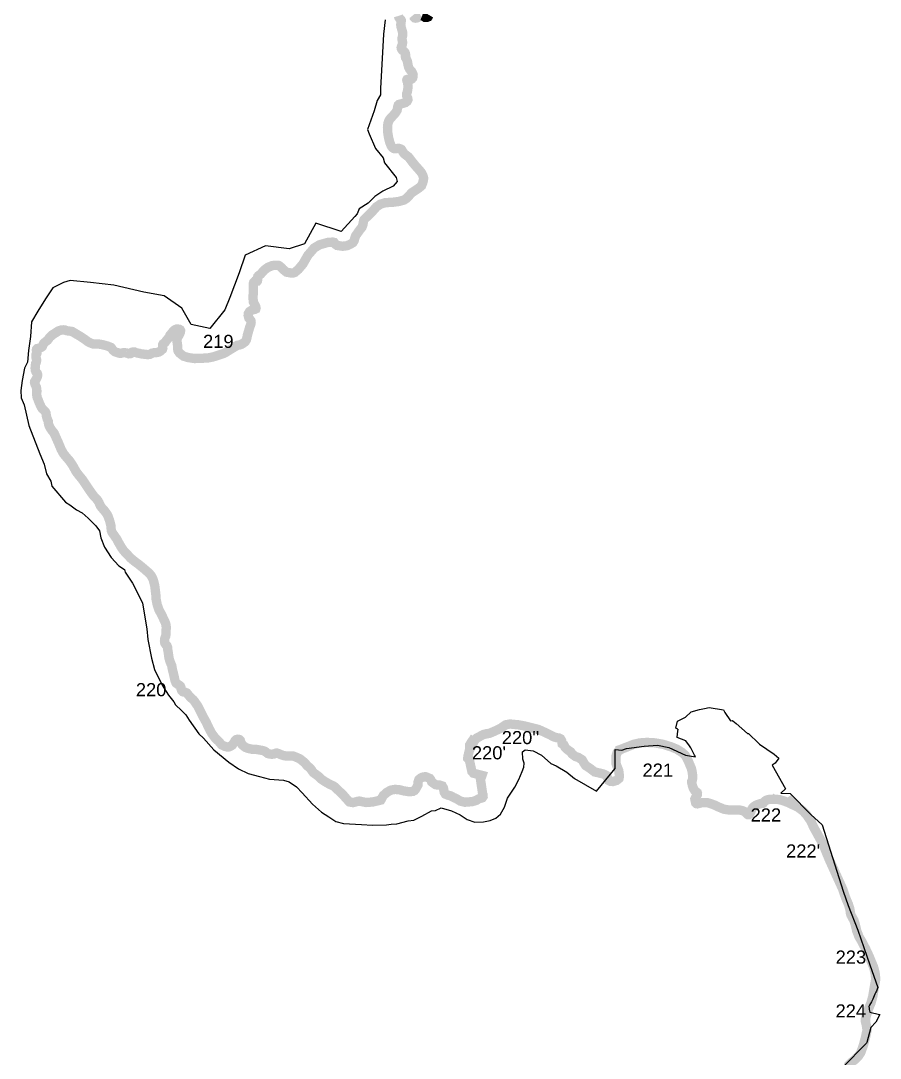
# Model space of a CAD drawing. Header units: metres. Extents: x 290946 to 378809, y 1824167 to 1998918.
# Drawn here: x 305315 to 309909, y 1921693 to 1927238 of the extents above; entities that cross this region are included whole.
import ezdxf

# ---------------------------------------------------------------- set-up
doc = ezdxf.new("R2010")
doc.units = ezdxf.units.M
for name, color, linetype in [('COASTLINE', 5, 'Continuous'), ('DISTRICT BOUNDRY', 86, 'Continuous'), ('NATURALLY PROTECTED', 3, 'Continuous')]:
    doc.layers.add(name, color=color, linetype=linetype)
doc.styles.get("Standard").update_dxf_attribs({"font": 'arial.ttf'})

msp = doc.modelspace()

# ---------------------------------------------------------------- linework, layer by layer
at = {"layer": 'COASTLINE', "const_width": 50, "flags": 128}
for points in [[(307333.3824409932, 1927263.986108134), (307336.2812804522, 1927255.086294522), (307341.5555152964, 1927248.299477456), (307346.4397233565, 1927244.208575825), (307348.9065788962, 1927239.277480017), (307348.1813006314, 1927231.880646489), (307346.0047079709, 1927217.812464387), (307347.6007748731, 1927205.283707452), (307351.9539601941, 1927190.054977203), (307355.7273776233, 1927177.146963612), (307356.4526558879, 1927164.964434976), (307355.5773200512, 1927156.282912233), (307353.2105028929, 1927147.096093584), (307352.5738950117, 1927139.273687771), (307354.4852343883, 1927130.723519185), (307355.8546991995, 1927121.749676496), (307354.7618556701, 1927113.381353694), (307352.3957963783, 1927105.194876676), (307349.8470912539, 1927100.556100814), (307348.300285676, 1927094.734757901), (307349.2104833727, 1927088.731189567), (307354.6718130402, 1927080.392366045), (307363.9585659538, 1927073.32099317), (307368.9642743529, 1927067.499650256), (307370.9665577127, 1927061.951265837), (307372.0268129815, 1927057.104069651), (307371.9191959348, 1927053.633814298), (307370.8096793419, 1927050.234930569), (307370.8074057424, 1927045.954531368), (307372.0601591085, 1927040.516241474), (307375.9980335737, 1927033.539665321), (307378.6028208209, 1927028.02674), (307380.3432368933, 1927024.387350044), (307382.2079918815, 1927018.089607113), (307383.6858316056, 1927009.291156392), (307385.2811406413, 1926999.96121486), (307387.8479727866, 1926990.705797227), (307391.0198536084, 1926983.243907067), (307394.521800302, 1926977.234951693), (307399.6487742267, 1926971.918241184), (307404.7886250008, 1926966.722159245), (307407.8026601717, 1926960.197729917), (307410.4029002198, 1926954.64706768), (307412.1755500223, 1926948.919115294), (307411.2570157938, 1926937.534961783), (307409.6495808937, 1926932.244350406), (307405.4904094032, 1926927.425626942), (307399.0614276697, 1926923.552197847), (307391.9715863261, 1926922.324074439), (307385.8268045395, 1926923.45766841), (307382.6195134047, 1926924.66187473), (307381.4069269644, 1926924.498631125), (307379.4705779923, 1926923.892731601), (307378.7483311938, 1926922.564384213), (307378.3981968591, 1926920.862854348), (307378.6778496069, 1926918.299170463), (307380.4739932718, 1926915.443546269), (307381.8032911569, 1926912.46036428), (307382.643007267, 1926908.987451474), (307383.8624145061, 1926896.215727312), (307384.6831839529, 1926887.510287482), (307384.4596133279, 1926879.530332607), (307382.5550947501, 1926865.560096669), (307380.6877116318, 1926856.337971844), (307377.7214220521, 1926847.813998163), (307377.419791175, 1926837.776794218), (307380.6733121679, 1926829.878840782), (307383.7729862561, 1926822.445562169), (307384.0829536649, 1926815.012283557), (307380.3641026256, 1926807.733896551), (307370.9112334563, 1926800.455509546), (307354.4859922549, 1926795.500117016), (307336.3563092382, 1926790.699236457), (307332.8996800166, 1926787.523958505), (307330.1099733372, 1926779.935788284), (307328.5608941597, 1926770.644190018), (307326.2365175267, 1926759.184488884), (307318.9534202193, 1926746.795817742), (307308.5714066901, 1926734.871441785), (307291.3708680333, 1926716.44313686), (307283.3003474061, 1926705.336117842), (307277.5670871427, 1926689.695102579), (307275.2427105097, 1926669.408478002), (307275.8626453274, 1926644.940539295), (307280.052131479, 1926617.923342882), (307285.94075438, 1926592.216650953), (307294.0105171407, 1926571.234912323), (307297.5830999407, 1926565.085563652), (307301.5444682681, 1926560.029947141), (307309.4679627894, 1926554.85246738), (307314.6487383559, 1926553.634214516), (307319.4028350687, 1926553.816819573), (307328.1796872975, 1926555.522145801), (307337.1391853588, 1926555.461403994), (307344.0266763401, 1926553.390488016), (307349.5727435718, 1926550.223182426), (307357.8895708197, 1926536.238899945), (307364.8376911231, 1926527.163314729), (307374.5436877118, 1926519.279787473), (307386.7339707702, 1926510.325685871), (307393.0727663872, 1926502.833563633), (307407.554837818, 1926483.519946874), (307424.0354032757, 1926463.63839422), (307446.5879953337, 1926438.142780069), (307458.0120753351, 1926423.974373986), (307463.9605696917, 1926412.084544932), (307468.1538451758, 1926397.563077097), (307467.3808213201, 1926387.658745854), (307464.0651552721, 1926373.819864073), (307456.8487502188, 1926355.692231092), (307441.2457941973, 1926342.730309148), (307404.5438341132, 1926318.604802377), (307389.3304214856, 1926301.452075396), (307375.737327489, 1926287.951069916), (307363.2552658184, 1926279.667026371), (307335.1694902597, 1926272.065189244), (307306.4016348284, 1926268.264270681), (307263.3366273983, 1926265.621622446), (307236.8120568817, 1926257.337578902), (307214.5777687643, 1926241.93915123), (307194.5450829028, 1926218.790448641), (307161.2755003115, 1926186.283331798), (307150.4508927315, 1926175.75791558), (307147.8173065563, 1926169.812811235), (307145.4770147264, 1926157.922982181), (307143.9112624853, 1926148.316285793), (307138.6448480015, 1926134.379457848), (307126.2605511125, 1926118.981030176), (307104.5870842239, 1926088.236185004), (307099.7109710005, 1926073.909850223), (307097.4608652871, 1926063.822534288), (307090.5369967126, 1926052.322591706), (307075.9086570425, 1926043.258775216), (307058.2268731422, 1926035.522926478), (307035.0172108069, 1926032.794100805), (307005.3338526131, 1926037.19294653), (306997.0450664266, 1926043.138050875), (306992.0711884214, 1926051.032207947), (306990.0234330702, 1926053.273960256), (306983.0025575804, 1926054.930693038), (306957.8421468092, 1926053.468713674), (306912.2405601192, 1926040.786963314), (306883.2771751243, 1926023.439103279), (306873.6227134594, 1926012.231480643), (306849.3443634105, 1925984.047352412), (306822.9638834466, 1925937.809859622), (306799.0910879017, 1925909.430148555), (306779.5873928747, 1925892.901164003), (306770.7021657329, 1925889.655273699), (306762.5399432561, 1925889.471150098), (306735.765276786, 1925894.008183433), (306729.2597505334, 1925898.914982517), (306716.3100852167, 1925909.771061945), (306709.0527553711, 1925917.713812463), (306698.9269007274, 1925927.098041985), (306694.2622322646, 1925930.041741799), (306687.756706012, 1925931.39134882), (306673.3367796364, 1925931.240253575), (306659.6876035169, 1925929.375480105), (306636.8083709865, 1925920.249023627), (306617.3660631482, 1925906.314093863), (306597.508444454, 1925883.980470395), (306585.6266130714, 1925875.442829806), (306581.502303441, 1925870.241432959), (306580.0297687825, 1925864.746197621), (306581.1097285809, 1925853.951239635), (306580.0168850516, 1925848.104840726), (306578.2487824482, 1925845.749577166), (306573.3393230977, 1925845.062815112), (306568.8224386073, 1925846.240446892), (306565.0914617036, 1925845.357033239), (306560.0834797047, 1925840.253962192), (306557.3339399512, 1925829.557709642), (306557.8197323939, 1925798.409311091), (306556.7367411294, 1925757.635613973), (306557.6211713643, 1925736.732839692), (306562.5389672466, 1925725.869167538), (306570.6890638589, 1925710.364062068), (306572.5549312441, 1925702.611509333), (306571.081638719, 1925697.803036048), (306565.9758919385, 1925695.447772488), (306557.1384103877, 1925693.779270981), (306548.5957389153, 1925690.44302724), (306538.4812522695, 1925684.260650212), (306531.4747762437, 1925673.314976618), (306530.3948164452, 1925663.305486122), (306531.9658737521, 1925656.926837131), (306534.7154135056, 1925648.192924579), (306541.8833151012, 1925639.556958191), (306545.2421795411, 1925634.60270457), (306546.3221393396, 1925627.046423798), (306544.7510820327, 1925616.055573486), (306539.8408648158, 1925603.59249363), (306537.3861351405, 1925595.839940894), (306531.0920536485, 1925574.002122424), (306526.1086951693, 1925556.71196214), (306523.8180507392, 1925543.818379693), (306520.6759361256, 1925532.140767327), (306514.3909490319, 1925522.327169159), (306503.0009730241, 1925513.985800534), (306495.9308362102, 1925509.373599212), (306485.8777367529, 1925505.621653731), (306472.9159455718, 1925503.560987934), (306435.0127670452, 1925480.695494019), (306408.770122876, 1925464.352910887), (306396.3577849257, 1925458.71721012), (306360.7130486443, 1925446.940892318), (306342.8417981127, 1925441.249385017), (306314.4331714142, 1925435.445125736), (306243.7833381987, 1925432.69617934), (306209.7854458767, 1925437.819750747), (306185.2510328553, 1925445.054859216), (306163.5320939752, 1925461.93690552), (306155.4880986763, 1925473.59363789), (306153.0750516599, 1925486.85812996), (306152.672624535, 1925507.759765332), (306149.938242112, 1925524.780758519), (306150.0966362157, 1925534.108422233), (306153.4289753272, 1925544.611819546), (306162.6044653482, 1925560.896318325), (306168.4574685227, 1925574.492992151), (306169.1365169292, 1925582.057245285), (306167.2077466226, 1925586.099232894), (306162.7901426469, 1925588.95979236), (306155.3850288288, 1925589.954819084), (306147.2826778076, 1925589.850419103), (306140.7491104935, 1925587.424922829), (306133.0332714001, 1925582.387908496), (306127.4947828337, 1925575.672142476), (306116.6595651224, 1925562.213276624), (306112.8634116975, 1925558.544471491), (306111.2461245326, 1925554.813406005), (306108.627695688, 1925547.889599297), (306104.4586719326, 1925542.293001069), (306091.8189740248, 1925527.100336268), (306086.2069724054, 1925518.303024455), (306080.5449515953, 1925514.758740026), (306075.878009533, 1925511.276336312), (306073.5756110293, 1925506.238942343), (306073.1107582732, 1925499.195572741), (306074.19706158, 1925488.861470677), (306072.4547264384, 1925482.207585373), (306060.8166739349, 1925471.855938583), (306053.1394376745, 1925467.533375734), (306043.2995898806, 1925464.939767073), (306037.4605618625, 1925464.29139447), (306028.4857124378, 1925464.075230852), (306020.9166876813, 1925462.238194855), (306015.7264662454, 1925461.049531459), (306008.2654217719, 1925456.943013976), (306003.615795414, 1925454.457487124), (305996.2629624446, 1925454.025278139), (305987.720727815, 1925454.241441757), (305979.4885607644, 1925455.275668783), (305966.0363447479, 1925456.694331214), (305957.3838176237, 1925457.842789123), (305949.1033253501, 1925460.412747497), (305942.005529323, 1925461.291000883), (305933.9611138564, 1925463.182669043), (305928.2152679669, 1925465.344541725), (305923.4158102956, 1925467.303731452), (305919.5627408427, 1925467.776618929), (305913.2760686539, 1925467.236091633), (305909.4905157804, 1925466.492999634), (305905.9077438666, 1925464.736492861), (305904.3766042049, 1925463.370412161), (305903.752122188, 1925461.771384096), (305903.4012299869, 1925460.055428053), (305901.918085197, 1925459.002316976), (305898.9131444245, 1925457.910482998), (305893.5269870296, 1925457.817851743), (305889.2185158337, 1925459.003455885), (305884.3484655425, 1925461.24976383), (305881.913440397, 1925461.936146247), (305875.7944260722, 1925462.996850049), (305869.4768507179, 1925463.87229134), (305863.7322224565, 1925463.685130648), (305858.8000271103, 1925462.998748231), (305853.9273191738, 1925461.546425792), (305850.2368932417, 1925460.500361788), (305844.117878917, 1925460.687902116), (305842.2451907331, 1925461.062223501), (305824.6068187916, 1925466.3262051), (305816.263850944, 1925469.855301818), (305805.9701175247, 1925479.617328378), (305800.2624167011, 1925488.468167478), (305795.8918004501, 1925492.586461982), (305787.0399719328, 1925496.22388909), (305775.4405463932, 1925500.232458766), (305760.9518800373, 1925504.357844512), (305744.7997851534, 1925508.103124435), (305728.004881401, 1925510.620228766), (305702.1727393525, 1925510.64730994), (305691.9610097017, 1925514.095073849), (305676.3466738617, 1925520.949505588), (305657.2922065665, 1925535.152893536), (305630.2835652222, 1925552.814620924), (305598.7971819498, 1925571.364067653), (305589.9218676878, 1925576.803078993), (305584.65848467, 1925578.118139111), (305573.6152360983, 1925579.428887249), (305561.7906201376, 1925581.061079653), (305555.0236299338, 1925583.127060358), (305550.0481589522, 1925585.389331639), (305541.9633161044, 1925586.018370364), (305532.7529642232, 1925585.389331639), (305522.8537116707, 1925582.198849622), (305515.8570437185, 1925579.943856817), (305502.141620995, 1925570.707623585), (305484.8946640465, 1925560.068973457), (305473.9523741298, 1925550.158685419), (305468.0000904407, 1925544.398084313), (305463.1088198868, 1925536.98530606), (305458.4100474304, 1925530.47340473), (305454.4001756453, 1925527.342544223), (305448.5736977993, 1925523.209823539), (305444.7373774485, 1925519.995063412), (305441.5422121782, 1925516.5513826), (305439.2822541999, 1925515.123190867), (305437.7543623319, 1925513.657299998), (305436.7282440098, 1925512.177972507), (305435.3133072073, 1925508.761625509), (305433.1101892184, 1925503.989976944), (305431.342086615, 1925498.452981614), (305429.1018331664, 1925495.390076004), (305423.3973718309, 1925491.768725407), (305416.0051417439, 1925489.249079332), (305408.8539132117, 1925486.971261575), (305402.6530493022, 1925485.790592704), (305400.6901750019, 1925484.261417717), (305399.283574731, 1925482.129759933), (305398.4036916952, 1925477.616643684), (305399.5116925551, 1925470.894803484), (305401.6481182898, 1925464.76633481), (305401.9664222304, 1925462.285411636), (305401.4124218005, 1925459.992408428), (305399.4737992288, 1925456.94772536), (305396.6947026809, 1925453.977071369), (305395.7450959248, 1925451.090696634), (305395.7845049841, 1925444.685093466), (305396.458248325, 1925437.830000927), (305398.7924772227, 1925429.961659123), (305399.7276845149, 1925424.873393891), (305399.0312051782, 1925417.345206205), (305397.765568081, 1925411.841239232), (305394.0906733001, 1925405.169890659), (305393.4578547516, 1925399.729322947), (305392.0626224786, 1925388.063858942), (305391.7465921376, 1925379.14354497), (305392.8889739822, 1925369.663464727), (305395.9970646314, 1925362.092730662), (305400.0406833898, 1925355.584455549), (305403.395758497, 1925352.421325957), (305404.9781838017, 1925347.866449716), (305405.3586327973, 1925342.236063858), (305402.2551693766, 1925331.703814187), (305397.3176689646, 1925322.024607266), (305391.8102529257, 1925313.836991339), (305389.1516571552, 1925309.282115099), (305388.5188386066, 1925304.853657743), (305391.2554946292, 1925295.056004299), (305398.4468900872, 1925278.962082939), (305400.6750176714, 1925268.63749432), (305400.8773680336, 1925259.224032804), (305400.4741830422, 1925237.311805621), (305402.3984061498, 1925224.659287254), (305406.0445020027, 1925216.561645129), (305414.3567820514, 1925194.95616407), (305424.0794517036, 1925173.294876476), (305429.8718255561, 1925164.721550076), (305446.0772854651, 1925148.82997486), (305450.2296361569, 1925140.226277557), (305451.343699949, 1925127.168687266), (305456.207687308, 1925110.135166081), (305462.0819107451, 1925096.773866757), (305462.6942668975, 1925087.919229863), (305464.8208403673, 1925077.898350279), (305470.5942675565, 1925064.33470481), (305480.8322864459, 1925048.80909898), (305488.732287105, 1925039.699346499), (305494.606510542, 1925030.690577271), (305505.0567320586, 1925006.942808612), (305516.7043826848, 1924981.030353811), (305530.0898212536, 1924948.390743902), (305542.8651772695, 1924925.056399166), (305559.6776882653, 1924904.306238674), (305574.2628295434, 1924887.604899246), (305583.903649611, 1924874.48846533), (305594.8426950361, 1924857.179707833), (305611.7681281443, 1924826.655051711), (305626.1509190602, 1924808.131837713), (305646.896757322, 1924782.627491927), (305660.8331648545, 1924761.249792644), (305675.0939392598, 1924739.871713724), (305692.6756847788, 1924714.406850113), (305706.1929921229, 1924696.631899248), (305718.5916884757, 1924684.037085599), (305726.0112017578, 1924674.895823305), (305732.640260254, 1924663.768303927), (305739.7551111929, 1924646.805774729), (305748.4933122289, 1924634.536689018), (305760.0788178001, 1924621.980218634), (305771.7044902972, 1924606.685052034), (305777.9470368656, 1924597.480390479), (305782.2448979302, 1924587.662236675), (305789.8296261147, 1924566.644432597), (305794.7413590648, 1924547.314871114), (305796.6860445686, 1924539.288220975), (305798.9369081485, 1924512.901600445), (305803.3378390605, 1924502.879202315), (305828.6293607407, 1924466.91929339), (305837.3281527174, 1924449.839836213), (305854.436231658, 1924420.519006776), (305864.976639291, 1924405.587152108), (305879.0987241222, 1924390.962043565), (305901.9446105254, 1924366.339592887), (305926.197855066, 1924346.191915192), (305943.0831212482, 1924334.22615888), (305970.3534324257, 1924311.873933233), (306001.0212592359, 1924285.464154889), (306014.4483804635, 1924269.100691761), (306022.962253008, 1924250.282500363), (306030.9986696416, 1924219.910837668), (306037.0570546443, 1924169.510703073), (306038.2074960296, 1924146.348333578), (306044.5932793712, 1924115.257639743), (306054.5812023073, 1924087.275407874), (306065.0609806183, 1924068.948086204), (306084.2562239695, 1924028.880132954), (306090.3146089721, 1924013.661652885), (306092.4434560416, 1923998.443552452), (306091.6242023277, 1923965.389000075), (306089.8288165295, 1923949.600685931), (306086.3638507762, 1923941.50873835), (306083.7969568552, 1923932.682953815), (306083.1808113701, 1923923.138517778), (306084.9261779778, 1923911.952154775), (306090.1637935336, 1923904.05002534), (306096.4442334283, 1923897.309582962), (306099.7303426817, 1923888.791683461), (306100.7572518234, 1923875.860891692), (306103.8379792484, 1923858.208942986), (306107.2256426162, 1923831.573281048), (306112.8732639623, 1923813.40844371), (306116.1730148132, 1923804.615307897), (306121.8206361592, 1923791.889519726), (306123.2583089576, 1923783.063735191), (306126.7498000394, 1923765.61716972), (306130.959748587, 1923749.607527617), (306136.6134328653, 1923724.392464686), (306139.6941602904, 1923710.333014219), (306145.5471634648, 1923697.812609283), (306152.5506080244, 1923692.51440518), (306163.7442966021, 1923685.53555121), (306168.5703906349, 1923680.917655345), (306171.2403544033, 1923674.657452876), (306171.7534300408, 1923666.754943806), (306174.9372273133, 1923658.442427539), (306181.3040639919, 1923651.976841836), (306187.8762824988, 1923649.719144803), (306194.1308151213, 1923648.753127067), (306202.51374155, 1923644.978542265), (306207.756090355, 1923638.880355529), (306212.9419599544, 1923632.104400454), (306222.5949058863, 1923621.225922484), (306235.6362730525, 1923609.834555883), (306242.3108035402, 1923602.137430046), (306250.0130010362, 1923591.053948478), (306261.2407936076, 1923574.869673681), (306272.639106147, 1923552.599829109), (306289.4970891345, 1923518.368024588), (306306.3376411917, 1923487.990667348), (306322.1603785055, 1923454.14571221), (306335.5101973476, 1923429.515668806), (306352.7880383898, 1923406.048831004), (306375.3800395071, 1923383.984369667), (306388.5244765208, 1923367.974347927), (306406.1274423025, 1923359.612858579), (306421.2233856186, 1923356.123621411), (306430.5678798748, 1923357.765928014), (306439.193916665, 1923362.28132208), (306445.8684471527, 1923367.002099382), (306454.5187356717, 1923379.156914568), (306460.4748086936, 1923390.548660805), (306466.6362635437, 1923395.885208173), (306474.3377031732, 1923397.937521972), (306482.7583581351, 1923396.705981838), (306488.4067373477, 1923391.780200939), (306490.5628676119, 1923384.185576902), (306494.6705041787, 1923374.641520501), (306497.9566134321, 1923368.9970881), (306504.2203802632, 1923363.352655699), (306515.7217626501, 1923354.32148793), (306532.2932720909, 1923348.338040319), (306551.7014759357, 1923344.33591452), (306576.8603709739, 1923343.104374387), (306604.9976814563, 1923338.178213851), (306611.6669068784, 1923336.56551888), (306620.7484214503, 1923333.089948619), (306628.1542931349, 1923326.910988318), (306635.6897599953, 1923321.375511532), (306646.7667371281, 1923318.543804425), (306657.9656586592, 1923317.786915166), (306668.7926119511, 1923319.380522814), (306677.2936007645, 1923323.499576591), (306684.7646489704, 1923324.01474304), (306694.0386616396, 1923320.732028016), (306704.5874058044, 1923315.835099475), (306720.8163595758, 1923310.171305623), (306737.7546764148, 1923307.982702395), (306754.3701421141, 1923308.497868845), (306769.2470620045, 1923308.626565548), (306782.4900216663, 1923303.90654752), (306797.2381042474, 1923297.470193812), (306806.7053728806, 1923293.286601865), (306817.6019777805, 1923284.762628183), (306833.2519215266, 1923271.761224064), (306836.7517491402, 1923268.240856721), (306840.8730273044, 1923261.933199716), (306845.5748312269, 1923256.269405864), (306851.7575063398, 1923251.763882342), (306857.4248322155, 1923247.322896988), (306862.6412275087, 1923242.302586653), (306868.1706216768, 1923235.441040297), (306873.1164586205, 1923226.790647729), (306879.9175528179, 1923218.861184482), (306908.0700206309, 1923198.32513886), (306920.640752685, 1923185.349929644), (306938.706017047, 1923172.944174869), (306965.9952748876, 1923157.102711643), (306984.131778703, 1923149.139840402), (306994.9677542808, 1923141.843990127), (307006.4282118754, 1923130.172451942), (307032.6155317884, 1923105.627067431), (307045.6773613508, 1923091.586219143), (307052.4249693332, 1923083.395281344), (307071.9917557055, 1923062.619919543), (307091.0601657959, 1923059.217375815), (307114.5557511665, 1923065.682659965), (307124.772131019, 1923067.384182422), (307160.8670674229, 1923059.897984798), (307196.2809891807, 1923062.619919543), (307239.5259992878, 1923072.828553098), (307252.1253503211, 1923096.308560629), (307272.556949865, 1923114.68400079), (307292.3063746015, 1923125.572742142), (307315.2172387088, 1923129.900974229), (307338.3148887751, 1923128.17840201), (307360.0331071307, 1923122.321556229), (307387.9570279428, 1923117.843469881), (307410.3643820732, 1923118.876912976), (307419.6723556772, 1923123.699814478), (307427.6008975705, 1923134.034746606), (307438.2883028853, 1923154.704610864), (307438.2883028853, 1923168.48468743), (307442.7700057437, 1923181.920450027), (307451.732251299, 1923189.843680812), (307462.4196566138, 1923195.355711438), (307478.2779005616, 1923197.767412782), (307483.4487391945, 1923196.044840563), (307501.3743904665, 1923188.465923748), (307506.8909571482, 1923181.231320902), (307511.3726600066, 1923169.862945679), (307524.1274726455, 1923160.561456645), (307531.7114466517, 1923155.393739988), (307542.7434198537, 1923153.326853799), (307552.3959613451, 1923153.326853799), (307568.254205293, 1923148.159137143), (307568.254205293, 1923148.159137143), (307574.458747588, 1923136.101632795), (307578.5958825591, 1923114.398325444), (307584.455856967, 1923104.752021255), (307584.455856967, 1923104.752021255), (307595.487830169, 1923099.929119753), (307611.6906420041, 1923095.795347375), (307628.9271575014, 1923086.493858341), (307643.0614018512, 1923080.29269859), (307665.1241880941, 1923067.201751148), (307688.5664060478, 1923061.345406552), (307700.9778109609, 1923062.034034491), (307729.2451394989, 1923064.790049805), (307749.9296541926, 1923071.335523525), (307761.3061952821, 1923078.570126371), (307782.100925293, 1923085.094550329), (307786.19832562, 1923091.322037665), (307785.4375490106, 1923102.237577024), (307783.6706234465, 1923106.177390877), (307774.4264587105, 1923169.080094994), (307772.4710927449, 1923182.385548789), (307780.0258826715, 1923204.595095286), (307734.6901970353, 1923216.19575807), (307730.1945328075, 1923221.29958839), (307726.2488862245, 1923226.055823484), (307715.8301951163, 1923273.275917437), (307712.576184679, 1923287.275622629), (307710.8568105497, 1923290.731269978), (307707.4608106501, 1923293.8340374), (307704.3535578966, 1923296.47706527), (307704.6930821, 1923303.216748376), (307705.1296132184, 1923307.483101034), (307705.8571650826, 1923309.7620577), (307707.0705093896, 1923312.477216466), (307707.9913172178, 1923316.318756113), (307708.9613863701, 1923322.670450927), (307711.9231287507, 1923334.668096688), (307714.2027912585, 1923340.437809066), (307717.4062930607, 1923347.880958223), (307740.4878759533, 1923391.281738487), (307753.2010869141, 1923404.623296724), (307788.4820472634, 1923423.682177531), (307821.537153628, 1923430.035390891), (307850.7786756377, 1923442.423682397), (307885.1054820316, 1923459.259413074), (307890.8561732252, 1923464.385641935), (307906.4303303188, 1923474.868159252), (307929.3148679147, 1923479.315218785), (307973.4946970033, 1923475.185535192), (308010.0465995154, 1923468.514945892), (308082.1970084508, 1923450.091196603), (308118.3101062448, 1923433.887180718), (308137.0241043525, 1923424.785400598), (308150.7278468618, 1923417.937900785), (308161.7212184489, 1923411.656658), (308178.8876699411, 1923406.354018563), (308192.5497286673, 1923404.253552991), (308200.2555196031, 1923400.402950036), (308206.2106272324, 1923388.851141169), (308208.6632080871, 1923373.799057535), (308218.1208424908, 1923367.497660821), (308225.1270562007, 1923353.49555938), (308235.2854279915, 1923343.693887898), (308254.9014341859, 1923330.042114645), (308261.2069105086, 1923319.540287971), (308279.0722333963, 1923306.238341721), (308295.1857128161, 1923300.637100197), (308315.6555976809, 1923287.887459616), (308324.4136548587, 1923272.485047795), (308334.2216579557, 1923257.43296416), (308357.3413510857, 1923242.380379342), (308382.5620962157, 1923223.127364564), (308403.9299458777, 1923218.226779416), (308429.5010597011, 1923211.925883886), (308443.1631184276, 1923205.624487171), (308450.519700831, 1923192.672869108), (308457.5247543796, 1923177.62028429), (308467.6842863317, 1923172.719699141), (308479.9437101224, 1923172.01954395), (308499.2105077844, 1923177.62028429), (308512.1706689624, 1923187.771782775), (308514.9736185108, 1923200.723902022), (308511.1207230428, 1923230.478743472), (308501.076657747, 1923255.400798026), (308496.7579269295, 1923267.584462646), (308496.445162701, 1923272.427944886), (308495.8564731212, 1923287.197235729), (308496.3058879706, 1923306.886122964), (308502.5454030729, 1923326.906053046), (308511.3556014287, 1923336.272819298), (308526.9009595943, 1923345.568973199), (308544.1030139842, 1923352.318147212), (308591.955297155, 1923371.092845788), (308623.6562631381, 1923378.209342381), (308662.2650153997, 1923381.010678585), (308703.4891650398, 1923378.58935831), (308748.5966227553, 1923370.694062329), (308791.5373400751, 1923357.195334666), (308821.2896641228, 1923345.057603113), (308848.5584595673, 1923327.86615323), (308866.7790865669, 1923312.202739426), (308876.0811402978, 1923295.011289543), (308882.8708664973, 1923281.41841208), (308899.1809119869, 1923242.705380759), (308902.8830899626, 1923228.018011864), (308904.9217509155, 1923214.646841995), (308906.8330902921, 1923198.473956286), (308906.3238039872, 1923189.560096132), (308904.6678656296, 1923180.716089055), (308901.482552624, 1923173.712179089), (308901.6098742003, 1923165.307411203), (308904.6678656296, 1923150.790119367), (308910.1548192723, 1923135.576954206), (308918.0555777979, 1923122.46052029), (308925.9555784569, 1923116.34799634), (308930.5421866676, 1923112.654894484), (308931.816918163, 1923108.962172264), (308931.1795524153, 1923101.830704503), (308920.8566524751, 1923084.971816013), (308918.0533041983, 1923078.476998316), (308918.9453130984, 1923072.364474366), (308921.1112956276, 1923063.450614211), (308922.3852692565, 1923057.337710625), (308926.335269586, 1923053.644988405), (308931.8146445635, 1923052.753602389), (308938.4406715936, 1923054.281638468), (308957.4523681283, 1923058.990619814), (308971.668868793, 1923059.215746404), (308984.7729039681, 1923058.998848918), (309003.1489746414, 1923053.627987123), (309022.7384939758, 1923046.351385247), (309040.0743006386, 1923037.688758336), (309055.5032263739, 1923031.451586548), (309073.0850523538, 1923024.147905095), (309090.9408754113, 1923021.029260075), (309108.7966984688, 1923019.296758343), (309125.2658882145, 1923019.816591639), (309144.1619752823, 1923019.989829987), (309158.0306206126, 1923019.296758343), (309172.7658828602, 1923016.178231576), (309181.7805023249, 1923012.366633164), (309189.5816731285, 1923006.649294672), (309199.6795364417, 1922996.423169265), (309202.5510927059, 1922994.350355107), (309206.3805922579, 1922994.270631485), (309208.7739347446, 1922995.705656672), (309212.8570089834, 1923000.168782947), (309216.9103897595, 1923008.222644882), (309219.7023700384, 1923018.826266175), (309227.3098342188, 1923031.697834682), (309235.2871372634, 1923039.271578724), (309247.1735158451, 1923046.526807915), (309259.6176841895, 1923050.911607097), (309268.2679727085, 1923053.564125875), (309276.4847615752, 1923054.600532954), (309282.0687221331, 1923055.557216412), (309283.5844551835, 1923056.593623491), (309287.2540448987, 1923062.413447859), (309297.1457187861, 1923070.625360509), (309306.0809651187, 1923074.212923476), (309314.5569443368, 1923076.075798764), (309330.8306122332, 1923076.474416872), (309338.8079152778, 1923077.43110033), (309351.251801747, 1923077.310357413), (309372.6123102873, 1923074.537933862), (309392.8629447139, 1923068.438693221), (309415.0556731424, 1923060.121498545), (309438.3578300116, 1923049.309115075), (309471.5902792736, 1923033.237691632), (309496.4881087852, 1923013.992357259), (309513.8538623445, 1922995.937994083), (309536.394328538, 1922963.290032176), (309554.6884685907, 1922924.765300456), (309602.4583114093, 1922838.076491907), (309634.7987496406, 1922759.068484833), (309670.4487909877, 1922680.210054458), (309708.0169925101, 1922597.284200843), (309725.3675887389, 1922547.172969467), (309738.4347233669, 1922516.810418043), (309745.1316109172, 1922495.915426305), (309747.58141446, 1922485.141538134), (309749.9325911123, 1922466.823639134), (309752.4090242257, 1922458.583701636), (309761.3867110836, 1922442.177719243), (309768.0959730109, 1922429.917096347), (309773.1851771485, 1922415.775153989), (309778.8396192933, 1922393.530365412), (309783.3390728536, 1922373.483291335), (309795.7786939989, 1922341.697483449), (309808.4941785592, 1922320.364201612), (309830.6807210855, 1922278.196480027), (309850.4466379302, 1922235.964220272), (309858.2693362036, 1922216.226170137), (309873.1333723631, 1922180.842169468), (309881.135685003, 1922150.494044222), (309883.8026173054, 1922126.502928699), (309884.0079991336, 1922110.508472048), (309877.8526072157, 1922076.059135931), (309869.2242968259, 1922023.677299888), (309859.991208949, 1921989.843354202), (309842.1343578813, 1921946.288061967), (309830.2252433039, 1921904.1696931), (309830.2252433039, 1921887.97023285), (309836.1752533934, 1921862.543332868), (309838.2267980773, 1921842.243041384), (309830.633733361, 1921806.857901805), (309819.1444768384, 1921762.77111876), (309804.7700224543, 1921723.089635256), (309793.2800080651, 1921705.454770183), (309772.3522818373, 1921684.744471503), (309754.2627657465, 1921670.732475572), (309733.1296576902, 1921648.176385236)], [(307453.6028078913, 1927263.50928495), (307441.9930505911, 1927258.288147015), (307434.1567107202, 1927253.501692636), (307425.4488243453, 1927251.906460933), (307420.515113266, 1927252.92160838), (307418.0474998599, 1927255.67738823), (307417.3222215952, 1927262.784179631), (307412.6780155285, 1927268.440380757)], [(307497.7364071218, 1927268.2107008), (307492.0607447143, 1927258.433168079), (307484.513909856, 1927255.67738823), (307476.0970442268, 1927256.257472485), (307469.4217558725, 1927261.043547228), (307460.1333437391, 1927264.669453461)]]:
    msp.add_lwpolyline(points, dxfattribs=at)
at = {"layer": 'DISTRICT BOUNDRY'}
msp.add_polyline3d([(307263.5825745363, 1927243.131839754, 0), (307253.683775873, 1927166.523873758, 0), (307238.6550845853, 1926875.300758662, 0), (307238.2679900001, 1926842.671304316, 0), (307219.9526462384, 1926811.576082276, 0), (307203.0856629932, 1926755.63390488, 0), (307168.1992887105, 1926657.46631663, 0), (307176.4208326994, 1926634.232814014, 0), (307210.5510052328, 1926556.029560687, 0), (307251.7048363122, 1926504.571366419, 0), (307260.0409581029, 1926478.970577389, 0), (307320.6525614341, 1926399.617635468, 0), (307326.2697304653, 1926379.628683905, 0), (307304.7255517671, 1926354.606838123, 0), (307250.0184018818, 1926327.227660465, 0), (307207.1322962468, 1926298.286503051, 0), (307171.1310809685, 1926263.614419603, 0), (307123.0286005421, 1926232.884685813, 0), (307113.8365396821, 1926205.630850729, 0), (307100.9214197149, 1926191.695368653, 0), (307026.7099494056, 1926111.621270035, 0), (306891.5251062138, 1926156.658262671, 0), (306832.0605059534, 1926046.206822232, 0), (306749.817872461, 1926018.375569926, 0), (306623.1596588226, 1926034.503150196, 0), (306513.6283072642, 1925984.53705282, 0), (306481.5154664302, 1925890.722045412, 0), (306433.2702601614, 1925758.2704888, 0), (306406.3986275754, 1925692.03707374, 0), (306324.8637866555, 1925592.526615353, 0), (306225.8266001313, 1925613.97656641, 0), (306175.5834522902, 1925701.853761939, 0), (306081.7555216957, 1925767.191002132, 0), (305972.0645097247, 1925788.005701273, 0), (305813.144707973, 1925824.464041493, 0), (305687.3937454909, 1925839.046821477, 0), (305578.9551914894, 1925850.203277179, 0), (305542.9556583238, 1925839.642735556, 0), (305487.120002469, 1925810.562639673, 0), (305447.3646884877, 1925752.109247608, 0), (305406.2977749861, 1925686.667063684, 0), (305372.9762329005, 1925629.365466196, 0), (305367.3096096037, 1925549.752776484, 0), (305356.4837400387, 1925474.700598097, 0), (305351.3496454876, 1925414.040146577, 0), (305334.5827909362, 1925380.943880438, 0), (305321.9027076569, 1925315.169211437, 0), (305314.8393780263, 1925262.568193371, 0), (305316.6924316174, 1925222.35741753, 0), (305333.7847418186, 1925185.62160458, 0), (305357.9456705714, 1925074.71448035, 0), (305416.1576358908, 1924922.496020031, 0), (305440.3456285316, 1924867.62150893, 0), (305452.6817443735, 1924816.440548862, 0), (305475.3752725695, 1924776.954094668, 0), (305481.3472961232, 1924750.608424596, 0), (305554.7694033377, 1924665.83868746, 0), (305577.158355494, 1924651.467475656, 0), (305612.7005875937, 1924624.748313891, 0), (305643.4126668777, 1924608.082025717, 0), (305676.0470766154, 1924580.278726501, 0), (305715.6901817085, 1924538.9343699, 0), (305735.5146283449, 1924511.82768294, 0), (305743.2010285662, 1924473.7529676, 0), (305762.274146381, 1924424.033077414, 0), (305797.6374698514, 1924368.823321527, 0), (305839.3685404802, 1924323.969033052, 0), (305868.7865924083, 1924305.500973512, 0), (305872.4805600143, 1924291.521799432, 0), (305911.4962699176, 1924231.498060418, 0), (305947.5545104264, 1924162.451560807, 0), (305964.9948766014, 1924125.663891791, 0), (305988.1842578825, 1923988.475233059, 0), (305994.093055441, 1923930.912069277, 0), (306012.8559316639, 1923830.698226644, 0), (306029.4668440433, 1923770.08534194, 0), (306071.0313366312, 1923686.94827392, 0), (306103.8320597827, 1923633.9851323, 0), (306132.2392161418, 1923598.402750793, 0), (306142.3827650106, 1923580.99443144, 0), (306174.1772927922, 1923551.330954426, 0), (306197.8633296553, 1923527.634004235, 0), (306215.2982195425, 1923500.622055381, 0), (306265.9585890131, 1923427.319310472, 0), (306290.8238438083, 1923402.925514222, 0), (306346.4276508618, 1923340.927848375, 0), (306427.3399792488, 1923276.166007691, 0), (306477.9489813172, 1923239.609896669, 0), (306531.2438695583, 1923214.506383144, 0), (306590.656127893, 1923198.284217674, 0), (306644.8079739342, 1923184.777597108, 0), (306718.6638245425, 1923179.398030041, 0), (306749.4097075821, 1923169.736908815, 0), (306788.8552486877, 1923142.977114426, 0), (306819.5209982534, 1923111.894677269, 0), (306874.2045327898, 1923050.134236462, 0), (306922.1914699812, 1923007.72637531, 0), (306962.092693007, 1922982.36375476, 0), (306999.3552955251, 1922958.710634517, 0), (307039.8834482363, 1922948.262224004, 0), (307136.222208992, 1922942.482400169, 0), (307194.2151663079, 1922938.14654195, 0), (307269.3504624399, 1922939.640644721, 0), (307294.9589332397, 1922944.271773031, 0), (307324.6677740229, 1922946.175680536, 0), (307385.4152233494, 1922961.491830786, 0), (307415.8835823375, 1922965.785344586, 0), (307458.6356165379, 1922986.015861785, 0), (307510.9163549986, 1923014.937545551, 0), (307532.5983919062, 1923016.732280435, 0), (307562.4620251397, 1923031.672523508, 0), (307617.301143272, 1923015.898715252, 0), (307663.8267384676, 1922994.042585, 0), (307701.5816174385, 1922968.5217093, 0), (307741.235697484, 1922953.859119912, 0), (307787.4981412488, 1922957.054881386, 0), (307824.1935127305, 1922963.358149979, 0), (307854.5492026292, 1922975.597375241, 0), (307879.9706764393, 1922996.728118778, 0), (307900.3069094411, 1923034.088183843, 0), (307917.4369265015, 1923083.578479953, 0), (307955.5073012439, 1923141.078537679, 0), (307977.6486185658, 1923182.894020247, 0), (307995.8224289094, 1923224.68019618, 0), (308003.3817489434, 1923247.96942412, 0), (308005.1130182161, 1923270.747684617, 0), (307999.4022311407, 1923291.6005503, 0), (307997.5481663776, 1923330.198910319, 0), (308010.7438615627, 1923341.189688656, 0), (308053.3996027656, 1923335.47855432, 0), (308098.0643546163, 1923313.140461465, 0), (308148.0784956224, 1923269.057756358, 0), (308177.405561747, 1923255.112219322, 0), (308234.0338422169, 1923221.97725066, 0), (308275.2445576111, 1923187.647964246, 0), (308391.4707116588, 1923121.064842923, 0), (308492.2326089022, 1923242.284602674, 0), (308492.728403351, 1923343.973832702, 0), (308527.3032155987, 1923340.025417999, 0), (308552.0534503231, 1923347.904015881, 0), (308647.5871591821, 1923361.494171845, 0), (308718.461591676, 1923365.487425165, 0), (308778.6655987473, 1923353.141984861, 0), (308867.9722111331, 1923313.536167245, 0), (308921.271947672, 1923304.455250374, 0), (308916.8839029981, 1923312.678183629, 0), (308896.1778939869, 1923351.479633461, 0), (308890.1522868905, 1923362.771087573, 0), (308870.5064937349, 1923390.218012913, 0), (308824.1790245042, 1923406.845991922, 0), (308826.0306527152, 1923427.38051459, 0), (308828.3686060676, 1923452.123917515, 0), (308827.1960989495, 1923450.871400672, 0), (308827.6410158421, 1923452.194591681, 0), (308816.5915744799, 1923457.898062518, 0), (308826.0650757376, 1923495.275603512, 0), (308867.7568675342, 1923515.289038056, 0), (308898.0269817131, 1923544.554729072, 0), (308942.2423410213, 1923557.630741291, 0), (308968.7294735659, 1923562.410718423, 0), (308994.0299916092, 1923566.97630917, 0), (309071.5195341728, 1923554.477816296, 0), (309078.6468592379, 1923540.686128545, 0), (309109.0329160347, 1923496.114940303, 0), (309116.7399569107, 1923498.197124196, 0), (309120.2992740144, 1923495.706603578, 0), (309139.4913815355, 1923482.22657725, 0), (309200.1755326786, 1923429.043912935, 0), (309204.3769557066, 1923427.835875002, 0), (309259.9127174301, 1923375.261951094, 0), (309263.877505013, 1923370.991019302, 0), (309341.6706138473, 1923318.154608264, 0), (309367.1654891501, 1923296.530033014, 0), (309348.0016638214, 1923270.425886719, 0), (309331.9657624049, 1923259.67064427, 0), (309402.483030399, 1923132.978358704, 0), (309377.7950028141, 1923109.799674367, 0), (309428.1091064365, 1923107.165699279, 0), (309538.1263843758, 1922995.861890309, 0), (309599.0347732685, 1922939.966465618, 0), (309711.3461904682, 1922585.621435011, 0), (309738.4050344385, 1922508.93577867, 0), (309788.6797788026, 1922376.832834179, 0), (309853.0539451941, 1922191.730747497, 0), (309896.6241056249, 1922070.358920817, 0), (309892.6438099737, 1922061.541905637, 0), (309888.2206670804, 1922051.786941081, 0), (309885.444838735, 1922045.658688543, 0), (309880.716856042, 1922035.215827398, 0), (309876.4462345275, 1922025.804574322, 0), (309872.7247643899, 1922017.581497664, 0), (309868.6070755598, 1922008.451692209, 0), (309865.7547961159, 1922002.167050699, 0), (309861.8660093725, 1921995.19333682, 0), (309852.0062337257, 1921977.493194843, 0), (309847.275169194, 1921969.018229728, 0), (309849.0100326616, 1921959.960524199, 0), (309850.1568036908, 1921953.870094841, 0), (309852.9394124772, 1921939.315561423, 0), (309905.6371845831, 1921927.279755683, 0), (309905.9179437651, 1921927.217766059, 0), (309885.2352605328, 1921885.068713767, 0), (309858.2040602809, 1921857.498697561, 0), (309837.5648947026, 1921777.293911, 0), (309834.727676133, 1921774.383302247, 0), (309704.9172629958, 1921640.894104343, 0)], dxfattribs=at)
at = {"layer": 'NATURALLY PROTECTED', "const_width": 50, "flags": 128}
for points in [[(307460.2962897011, 1926419.408694554), (307463.9605696917, 1926412.084544932), (307468.1538451758, 1926397.563077097), (307467.3808213201, 1926387.658745854), (307464.0651552721, 1926373.819864073), (307456.8487502188, 1926355.692231092), (307441.2457941973, 1926342.730309148), (307427.2243524243, 1926333.513515613), (307404.5438341132, 1926318.604802377), (307389.3304214856, 1926301.452075396), (307375.737327489, 1926287.951069916), (307363.2552658184, 1926279.667026371), (307335.1694902597, 1926272.065189244), (307306.4016348284, 1926268.264270681), (307263.3366273983, 1926265.621622446), (307236.8120568817, 1926257.337578902), (307214.5777687643, 1926241.93915123), (307194.5450829028, 1926218.790448641), (307161.2755003115, 1926186.283331798), (307150.4508927315, 1926175.75791558), (307147.8173065563, 1926169.812811235), (307145.4770147264, 1926157.922982181), (307143.9112624853, 1926148.316285793), (307138.6448480015, 1926134.379457848), (307126.2605511125, 1926118.981030176), (307104.5870842239, 1926088.236185004), (307099.7109710005, 1926073.909850223), (307097.4608652871, 1926063.822534288), (307090.5369967126, 1926052.322591706), (307075.9086570425, 1926043.258775216), (307058.2268731422, 1926035.522926478), (307035.0172108069, 1926032.794100805), (307005.3338526131, 1926037.19294653), (306997.0450664266, 1926043.138050875), (306992.0711884214, 1926051.032207947), (306990.0234330702, 1926053.273960256), (306983.0025575804, 1926054.930693038), (306957.8421468092, 1926053.468713674), (306912.2405601192, 1926040.786963314), (306883.2771751243, 1926023.439103279), (306873.6227134594, 1926012.231480643), (306849.3443634105, 1925984.047352412), (306822.9638834466, 1925937.809859622), (306799.0910879017, 1925909.430148555), (306779.5873928747, 1925892.901164003), (306770.7021657329, 1925889.655273699), (306762.5399432561, 1925889.471150098), (306735.765276786, 1925894.008183433), (306729.2597505334, 1925898.914982517), (306716.3100852167, 1925909.771061945), (306709.0527553711, 1925917.713812463), (306698.9269007274, 1925927.098041985), (306694.2622322646, 1925930.041741799), (306687.756706012, 1925931.39134882), (306673.3367796364, 1925931.240253575), (306659.6876035169, 1925929.375480105), (306636.8083709865, 1925920.249023627), (306617.3660631482, 1925906.314093863), (306597.508444454, 1925883.980470395), (306585.6266130714, 1925875.442829806), (306581.502303441, 1925870.241432959), (306580.0297687825, 1925864.746197621), (306581.1097285809, 1925853.951239635), (306580.0168850516, 1925848.104840726), (306578.2487824482, 1925845.749577166), (306573.3393230977, 1925845.062815112), (306568.8224386073, 1925846.240446892), (306565.0914617036, 1925845.357033239), (306560.0834797047, 1925840.253962192), (306557.3339399512, 1925829.557709642), (306557.8197323939, 1925798.409311091), (306556.7367411294, 1925757.635613973), (306557.6211713643, 1925736.732839692), (306562.5389672466, 1925725.869167538), (306570.6890638589, 1925710.364062068), (306572.5549312441, 1925702.611509333), (306571.081638719, 1925697.803036048), (306565.9758919385, 1925695.447772488), (306557.1384103877, 1925693.779270981), (306548.5957389153, 1925690.44302724), (306538.4812522695, 1925684.260650212), (306531.4747762437, 1925673.314976618), (306530.3948164452, 1925663.305486122), (306531.9658737521, 1925656.926837131), (306534.7154135056, 1925648.192924579), (306541.8833151012, 1925639.556958191), (306545.2421795411, 1925634.60270457), (306546.3221393396, 1925627.046423798), (306544.7510820327, 1925616.055573486), (306539.8408648158, 1925603.59249363), (306537.3861351405, 1925595.839940894), (306531.0920536485, 1925574.002122424), (306529.9008418325, 1925569.869117882), (306526.1086951693, 1925556.71196214), (306523.8180507392, 1925543.818379693), (306520.6759361256, 1925532.140767327), (306514.3909490319, 1925522.327169159), (306503.0009730241, 1925513.985800534), (306495.9308362102, 1925509.373599212), (306485.8777367529, 1925505.621653731), (306472.9159455718, 1925503.560987934), (306435.0127670452, 1925480.695494019), (306408.770122876, 1925464.352910887), (306396.3577849257, 1925458.71721012), (306360.7130486443, 1925446.940892318), (306342.8417981127, 1925441.249385017), (306314.4331714142, 1925435.445125736), (306243.7833381987, 1925432.69617934), (306209.7854458767, 1925437.819750747), (306185.2510328553, 1925445.054859216)], [(306153.0750516599, 1925486.85812996), (306152.672624535, 1925507.759765332), (306149.938242112, 1925524.780758519), (306150.0966362157, 1925534.108422233), (306153.4289753272, 1925544.611819546), (306162.6044653482, 1925560.896318325), (306168.4574685227, 1925574.492992151), (306169.1365169292, 1925582.057245285), (306167.2077466226, 1925586.099232894), (306162.7901426469, 1925588.95979236), (306155.3850288288, 1925589.954819084), (306147.2826778076, 1925589.850419103), (306140.7491104935, 1925587.424922829), (306133.0332714001, 1925582.387908496), (306127.4947828337, 1925575.672142476), (306116.6595651224, 1925562.213276624), (306112.8634116975, 1925558.544471491), (306111.2461245326, 1925554.813406005), (306108.627695688, 1925547.889599297), (306104.4586719326, 1925542.293001069), (306091.8189740248, 1925527.100336268), (306086.2069724054, 1925518.303024455), (306080.5449515953, 1925514.758740026), (306075.878009533, 1925511.276336312), (306073.5756110293, 1925506.238942343), (306073.1107582732, 1925499.195572741), (306074.19706158, 1925488.861470677), (306072.4547264384, 1925482.207585373), (306060.8166739349, 1925471.855938583), (306053.1394376745, 1925467.533375734), (306043.2995898806, 1925464.939767073), (306037.4605618625, 1925464.29139447), (306028.4857124378, 1925464.075230852), (306020.9166876813, 1925462.238194855), (306015.7264662454, 1925461.049531459), (306008.2654217719, 1925456.943013976), (306003.615795414, 1925454.457487124), (305996.2629624446, 1925454.025278139), (305987.720727815, 1925454.241441757), (305979.4885607644, 1925455.275668783), (305966.0363447479, 1925456.694331214), (305957.3838176237, 1925457.842789123), (305949.1033253501, 1925460.412747497), (305942.005529323, 1925461.291000883), (305933.9611138564, 1925463.182669043), (305928.2152679669, 1925465.344541725), (305923.4158102956, 1925467.303731452), (305919.5627408427, 1925467.776618929), (305913.2760686539, 1925467.236091633), (305909.4905157804, 1925466.492999634), (305905.9077438666, 1925464.736492861), (305904.3766042049, 1925463.370412161), (305903.752122188, 1925461.771384096), (305903.4012299869, 1925460.055428053), (305901.918085197, 1925459.002316976), (305898.9131444245, 1925457.910482998), (305893.5269870296, 1925457.817851743), (305889.2185158337, 1925459.003455885), (305884.3484655425, 1925461.24976383), (305881.913440397, 1925461.936146247), (305875.7944260722, 1925462.996850049), (305869.4768507179, 1925463.87229134), (305863.7322224565, 1925463.685130648), (305858.8000271103, 1925462.998748231), (305853.9273191738, 1925461.546425792), (305850.2368932417, 1925460.500361788), (305844.117878917, 1925460.687902116), (305842.2451907331, 1925461.062223501), (305824.6068187916, 1925466.3262051), (305816.263850944, 1925469.855301818), (305805.9701175247, 1925479.617328378), (305800.2624167011, 1925488.468167478), (305795.8918004501, 1925492.586461982), (305787.0399719328, 1925496.22388909), (305775.4405463932, 1925500.232458766), (305760.9518800373, 1925504.357844512), (305744.7997851534, 1925508.103124435), (305728.004881401, 1925510.620228766), (305702.1727393525, 1925510.64730994), (305691.9610097017, 1925514.095073849), (305676.3466738617, 1925520.949505588), (305657.2922065665, 1925535.152893536), (305630.2835652222, 1925552.814620924), (305598.7971819498, 1925571.364067653), (305589.9218676878, 1925576.803078993), (305584.65848467, 1925578.118139111), (305573.6152360983, 1925579.428887249), (305561.7906201376, 1925581.061079653), (305555.0236299338, 1925583.127060358), (305550.0481589522, 1925585.389331639), (305541.9633161044, 1925586.018370364), (305532.7529642232, 1925585.389331639), (305522.8537116707, 1925582.198849622), (305515.8570437185, 1925579.943856817), (305502.141620995, 1925570.707623585), (305484.8946640465, 1925560.068973457), (305473.9523741298, 1925550.158685419), (305468.0000904407, 1925544.398084313), (305463.1088198868, 1925536.98530606), (305458.4100474304, 1925530.47340473), (305454.4001756453, 1925527.342544223), (305448.5736977993, 1925523.209823539), (305444.7373774485, 1925519.995063412), (305441.5422121782, 1925516.5513826), (305439.2822541999, 1925515.123190867), (305437.7543623319, 1925513.657299998), (305436.7282440098, 1925512.177972507), (305435.3133072073, 1925508.761625509), (305433.1101892184, 1925503.989976944), (305431.342086615, 1925498.452981614), (305429.1018331664, 1925495.390076004), (305423.3973718309, 1925491.768725407), (305416.0051417439, 1925489.249079332), (305408.8539132117, 1925486.971261575), (305402.6530493022, 1925485.790592704), (305400.6901750019, 1925484.261417717), (305399.283574731, 1925482.129759933), (305398.4036916952, 1925477.616643684), (305399.5116925551, 1925470.894803484), (305401.6481182898, 1925464.76633481), (305401.9664222304, 1925462.285411636), (305401.4124218005, 1925459.992408428), (305399.4737992288, 1925456.94772536), (305396.6947026809, 1925453.977071369), (305395.7450959248, 1925451.090696634), (305395.7845049841, 1925444.685093466), (305396.458248325, 1925437.830000927), (305398.7924772227, 1925429.961659123), (305399.7276845149, 1925424.873393891), (305399.0312051782, 1925417.345206205), (305397.765568081, 1925411.841239232), (305394.0906733001, 1925405.169890659), (305393.4578547516, 1925399.729322947), (305392.0626224786, 1925388.063858942), (305391.7465921376, 1925379.14354497), (305392.8889739822, 1925369.663464727), (305395.9970646314, 1925362.092730662), (305400.0406833898, 1925355.584455549), (305403.395758497, 1925352.421325957), (305404.9781838017, 1925347.866449716), (305405.3586327973, 1925342.236063858), (305402.2551693766, 1925331.703814187), (305397.3176689646, 1925322.024607266), (305391.8102529257, 1925313.836991339), (305389.1516571552, 1925309.282115099), (305388.5188386066, 1925304.853657743), (305391.2554946292, 1925295.056004299), (305398.4468900872, 1925278.962082939), (305400.6750176714, 1925268.63749432), (305400.8773680336, 1925259.224032804), (305400.4741830422, 1925237.311805621), (305402.3984061498, 1925224.659287254), (305406.0445020027, 1925216.561645129), (305414.3567820514, 1925194.95616407), (305424.0794517036, 1925173.294876476), (305429.8718255561, 1925164.721550076), (305446.0772854651, 1925148.82997486), (305450.2296361569, 1925140.226277557), (305451.343699949, 1925127.168687266), (305456.207687308, 1925110.135166081), (305462.0819107451, 1925096.773866757), (305462.6942668975, 1925087.919229863), (305464.8208403673, 1925077.898350279), (305470.5942675565, 1925064.33470481), (305480.8322864459, 1925048.80909898), (305488.732287105, 1925039.699346499), (305494.606510542, 1925030.690577271), (305505.0567320586, 1925006.942808612), (305516.7043826848, 1924981.030353811), (305530.0898212536, 1924948.390743902), (305542.8651772695, 1924925.056399166), (305559.6776882653, 1924904.306238674), (305574.2628295434, 1924887.604899246), (305583.903649611, 1924874.48846533), (305594.8426950361, 1924857.179707833), (305611.7681281443, 1924826.655051711), (305626.1509190602, 1924808.131837713), (305646.896757322, 1924782.627491927), (305660.8331648545, 1924761.249792644), (305675.0939392598, 1924739.871713724), (305692.6756847788, 1924714.406850113), (305706.1929921229, 1924696.631899248), (305718.5916884757, 1924684.037085599), (305726.0112017578, 1924674.895823305), (305732.640260254, 1924663.768303927), (305739.7551111929, 1924646.805774729), (305748.4933122289, 1924634.536689018), (305760.0788178001, 1924621.980218634), (305771.7044902972, 1924606.685052034), (305777.9470368656, 1924597.480390479), (305782.2448979302, 1924587.662236675), (305789.8296261147, 1924566.644432597), (305794.7413590648, 1924547.314871114), (305796.6860445686, 1924539.288220975), (305798.9369081485, 1924512.901600445), (305803.3378390605, 1924502.879202315), (305828.6293607407, 1924466.91929339), (305837.3281527174, 1924449.839836213), (305854.436231658, 1924420.519006776), (305864.976639291, 1924405.587152108), (305879.0987241222, 1924390.962043565), (305901.9446105254, 1924366.339592887), (305926.197855066, 1924346.191915192), (305943.0831212482, 1924334.22615888), (305970.3534324257, 1924311.873933233), (306001.0212592359, 1924285.464154889), (306014.4483804635, 1924269.100691761), (306022.962253008, 1924250.282500363), (306030.9986696416, 1924219.910837668), (306037.0570546443, 1924169.510703073), (306038.2074960296, 1924146.348333578), (306044.5932793712, 1924115.257639743), (306054.5812023073, 1924087.275407874), (306065.0609806183, 1924068.948086204), (306084.2562239695, 1924028.880132954), (306090.3146089721, 1924013.661652885), (306092.4434560416, 1923998.443552452), (306091.6242023277, 1923965.389000075), (306089.8288165295, 1923949.600685931), (306086.3638507762, 1923941.50873835), (306083.7969568552, 1923932.682953815), (306083.1808113701, 1923923.138517778), (306084.9261779778, 1923911.952154775), (306090.1637935336, 1923904.05002534), (306096.4442334283, 1923897.309582962), (306099.7303426817, 1923888.791683461), (306100.7572518234, 1923875.860891692), (306103.8379792484, 1923858.208942986), (306107.2256426162, 1923831.573281048), (306112.8732639623, 1923813.40844371), (306116.1730148132, 1923804.615307897), (306121.8206361592, 1923791.889519726), (306123.2583089576, 1923783.063735191), (306126.7498000394, 1923765.61716972), (306130.959748587, 1923749.607527617), (306136.6134328653, 1923724.392464686), (306139.6941602904, 1923710.333014219), (306145.5471634648, 1923697.812609283), (306152.5506080244, 1923692.51440518), (306163.7442966021, 1923685.53555121), (306168.5703906349, 1923680.917655345), (306171.2403544033, 1923674.657452876), (306171.7534300408, 1923666.754943806), (306174.9372273133, 1923658.442427539), (306181.3040639919, 1923651.976841836), (306187.8762824988, 1923649.719144803), (306194.1308151213, 1923648.753127067), (306202.51374155, 1923644.978542265), (306207.756090355, 1923638.880355529), (306212.9419599544, 1923632.104400454), (306222.5949058863, 1923621.225922484), (306235.6362730525, 1923609.834555883), (306242.3108035402, 1923602.137430046), (306250.0130010362, 1923591.053948478), (306261.2407936076, 1923574.869673681), (306272.639106147, 1923552.599829109), (306289.4970891345, 1923518.368024588), (306306.3376411917, 1923487.990667348), (306322.1603785055, 1923454.14571221), (306335.5101973476, 1923429.515668806), (306352.7880383898, 1923406.048831004), (306375.3800395071, 1923383.984369667), (306388.5244765208, 1923367.974347927), (306406.1274423025, 1923359.612858579), (306421.2233856186, 1923356.123621411), (306430.5678798748, 1923357.765928014), (306439.193916665, 1923362.28132208), (306445.8684471527, 1923367.002099382), (306454.5187356717, 1923379.156914568), (306460.4748086936, 1923390.548660805), (306466.6362635437, 1923395.885208173), (306474.3377031732, 1923397.937521972), (306482.7583581351, 1923396.705981838), (306488.4067373477, 1923391.780200939), (306490.5628676119, 1923384.185576902), (306494.6705041787, 1923374.641520501), (306497.9566134321, 1923368.9970881), (306504.2203802632, 1923363.352655699), (306515.7217626501, 1923354.32148793), (306532.2932720909, 1923348.338040319), (306551.7014759357, 1923344.33591452), (306576.8603709739, 1923343.104374387), (306604.9976814563, 1923338.178213851), (306611.6669068784, 1923336.56551888), (306620.7484214503, 1923333.089948619), (306628.1542931349, 1923326.910988318), (306635.6897599953, 1923321.375511532), (306646.7667371281, 1923318.543804425), (306657.9656586592, 1923317.786915166), (306668.7926119511, 1923319.380522814), (306677.2936007645, 1923323.499576591), (306684.7646489704, 1923324.01474304), (306694.0386616396, 1923320.732028016), (306704.5874058044, 1923315.835099475), (306720.8163595758, 1923310.171305623), (306737.7546764148, 1923307.982702395), (306754.3701421141, 1923308.497868845), (306769.2470620045, 1923308.626565548), (306782.4900216663, 1923303.90654752), (306797.2381042474, 1923297.470193812), (306806.7053728806, 1923293.286601865), (306817.6019777805, 1923284.762628183), (306833.2519215266, 1923271.761224064), (306836.7517491402, 1923268.240856721), (306840.8730273044, 1923261.933199716), (306845.5748312269, 1923256.269405864), (306851.7575063398, 1923251.763882342), (306857.4248322155, 1923247.322896988), (306862.6412275087, 1923242.302586653), (306868.1706216768, 1923235.441040297), (306873.1164586205, 1923226.790647729), (306879.9175528179, 1923218.861184482), (306908.0700206309, 1923198.32513886), (306920.640752685, 1923185.349929644), (306938.706017047, 1923172.944174869), (306965.9952748876, 1923157.102711643), (306984.131778703, 1923149.139840402), (306994.9677542808, 1923141.843990127), (307006.4282118754, 1923130.172451942), (307032.6155317884, 1923105.627067431), (307045.6773613508, 1923091.586219143), (307052.4249693332, 1923083.395281344), (307071.9917557055, 1923062.619919543), (307091.0601657959, 1923059.217375815), (307114.5557511665, 1923065.682659965), (307124.772131019, 1923067.384182422), (307160.8670674229, 1923059.897984798), (307196.2809891807, 1923062.619919543), (307239.5259992878, 1923072.828553098), (307252.1253503211, 1923096.308560629), (307272.556949865, 1923114.68400079), (307292.3063746015, 1923125.572742142), (307315.2172387088, 1923129.900974229), (307338.3148887751, 1923128.17840201), (307360.0331071307, 1923122.321556229), (307387.9570279428, 1923117.843469881), (307410.3643820732, 1923118.876912976), (307419.6723556772, 1923123.699814478), (307427.6008975705, 1923134.034746606), (307438.2883028853, 1923154.704610864), (307438.2883028853, 1923168.48468743), (307442.7700057437, 1923181.920450027), (307451.732251299, 1923189.843680812), (307462.4196566138, 1923195.355711438), (307478.2779005616, 1923197.767412782), (307483.4487391945, 1923196.044840563), (307501.3743904665, 1923188.465923748), (307506.8909571482, 1923181.231320902), (307511.3726600066, 1923169.862945679), (307524.1274726455, 1923160.561456645), (307531.7114466517, 1923155.393739988), (307542.7434198537, 1923153.326853799), (307552.3959613451, 1923153.326853799), (307568.254205293, 1923148.159137143), (307568.254205293, 1923148.159137143), (307574.458747588, 1923136.101632795), (307578.5958825591, 1923114.398325444), (307584.455856967, 1923104.752021255), (307584.455856967, 1923104.752021255), (307595.487830169, 1923099.929119753), (307611.6906420041, 1923095.795347375), (307628.9271575014, 1923086.493858341), (307643.0614018512, 1923080.29269859), (307665.1241880941, 1923067.201751148), (307688.5664060478, 1923061.345406552), (307700.9778109609, 1923062.034034491), (307729.2451394989, 1923064.790049805), (307749.9296541926, 1923071.335523525), (307761.3061952821, 1923078.570126371), (307776.5291164907, 1923083.346374574)], [(307780.7654143127, 1923437.939549037), (307792.2287134386, 1923424.212820199), (307821.537153628, 1923430.035390891), (307850.7786756377, 1923442.423682397), (307885.1054820316, 1923459.259413074), (307890.8561732252, 1923464.385641935), (307906.4303303188, 1923474.868159252), (307929.3148679147, 1923479.315218785), (307973.4946970033, 1923475.185535192), (308010.0465995154, 1923468.514945892), (308082.1970084508, 1923450.091196603), (308117.4634467767, 1923434.267078436)], [(307715.8045421596, 1923344.159383644), (307713.9809137605, 1923357.305355955), (307714.6589702165, 1923367.40514662), (307725.0499102888, 1923384.400894349), (307738.7236255627, 1923403.490071155), (307742.7678386947, 1923411.830046938)], [(308500.3930770578, 1923336.272819298), (308526.9009595943, 1923345.568973199), (308544.1030139842, 1923352.318147212), (308591.955297155, 1923371.092845788), (308623.6562631381, 1923378.209342381), (308662.2650153997, 1923381.010678585), (308703.4891650398, 1923378.58935831), (308748.5966227553, 1923370.694062329), (308791.5373400751, 1923357.195334666), (308821.2896641228, 1923345.057603113), (308848.5584595673, 1923327.86615323), (308866.7790865669, 1923312.202739426), (308876.0811402978, 1923295.011289543), (308882.8708664973, 1923281.41841208), (308899.1809119869, 1923242.705380759), (308902.8830899626, 1923228.018011864), (308904.9217509155, 1923214.646841995), (308906.8330902921, 1923198.473956286), (308906.3238039872, 1923189.560096132), (308904.6678656296, 1923180.716089055), (308901.482552624, 1923173.712179089), (308901.4937385059, 1923172.973775251)], [(309217.5738688567, 1923010.742462495), (309219.7023700384, 1923018.826266175), (309227.3098342188, 1923031.697834682), (309235.2871372634, 1923039.271578724), (309247.1735158451, 1923046.526807915), (309259.6176841895, 1923050.911607097), (309268.2679727085, 1923053.564125875), (309276.4847615752, 1923054.600532954), (309282.0687221331, 1923055.557216412), (309283.5844551835, 1923056.593623491), (309287.2540448987, 1923062.413447859), (309297.1457187861, 1923070.625360509), (309306.0809651187, 1923074.212923476), (309314.5569443368, 1923076.075798764), (309330.8306122332, 1923076.474416872), (309338.8079152778, 1923077.43110033), (309348.0749634909, 1923081.330973913), (309356.9057811556, 1923090.963325596)], [(309411.2645768166, 1923085.833249125), (309417.7128852485, 1923075.892683418), (309440.6863860729, 1923055.340153435), (309471.5902792736, 1923033.237691632), (309496.4881087852, 1923013.992357259), (309513.8538623445, 1922995.937994083), (309536.394328538, 1922963.290032176), (309554.6884685907, 1922924.765300456), (309602.4583114093, 1922838.076491907), (309634.7987496406, 1922759.068484833), (309670.4487909877, 1922680.210054458), (309708.0169925101, 1922597.284200843), (309725.3675887389, 1922547.172969467), (309738.4347233669, 1922516.810418043), (309742.6857653382, 1922503.546721109)], [(309772.3169635113, 1922418.187756604), (309773.1851771485, 1922415.775153989), (309778.8396192933, 1922393.530365412), (309783.3390728536, 1922373.483291335), (309795.7786939989, 1922341.697483449), (309808.4941785592, 1922320.364201612), (309830.6807210855, 1922278.196480027), (309850.4466379302, 1922235.964220272), (309858.2693362036, 1922216.226170137), (309873.1333723631, 1922180.842169468), (309881.135685003, 1922150.494044222), (309883.8026173054, 1922126.502928699), (309884.0079991336, 1922110.508472048), (309878.3196581058, 1922078.673038232)], [(309873.0619050793, 1922046.975136573), (309869.2242968259, 1922023.677299888), (309859.991208949, 1921989.843354202), (309842.1343578813, 1921946.288061967), (309831.3206360966, 1921908.043713909)]]:
    msp.add_lwpolyline(points, dxfattribs=at)

# ---------------------------------------------------------------- texts
at = {"layer": 'NATURALLY PROTECTED', "char_height": 70, "attachment_point": 1}
for s, insert in [('219', (306289.2624018331, 1925559.372104915)), ('220', (305930.1158206732, 1923697.783158137)), ("220''", (307885.942132685, 1923441.672964455)), ("220'", (307726.4270206876, 1923360.466665928)), ('221', (308638.545301362, 1923267.920430774)), ('222', (309216.0786178739, 1923028.231294551)), ("222'", (309405.7424747637, 1922835.789221562)), ('223', (309670.4747301015, 1922268.620123321)), ('224', (309670.1416219602, 1921980.929191762))]:
    msp.add_mtext_dynamic_manual_height_columns(s, width=95.17246124148369, gutter_width=1, heights=[0], dxfattribs=dict(at, insert=insert))

doc.saveas('drawing.dxf')
